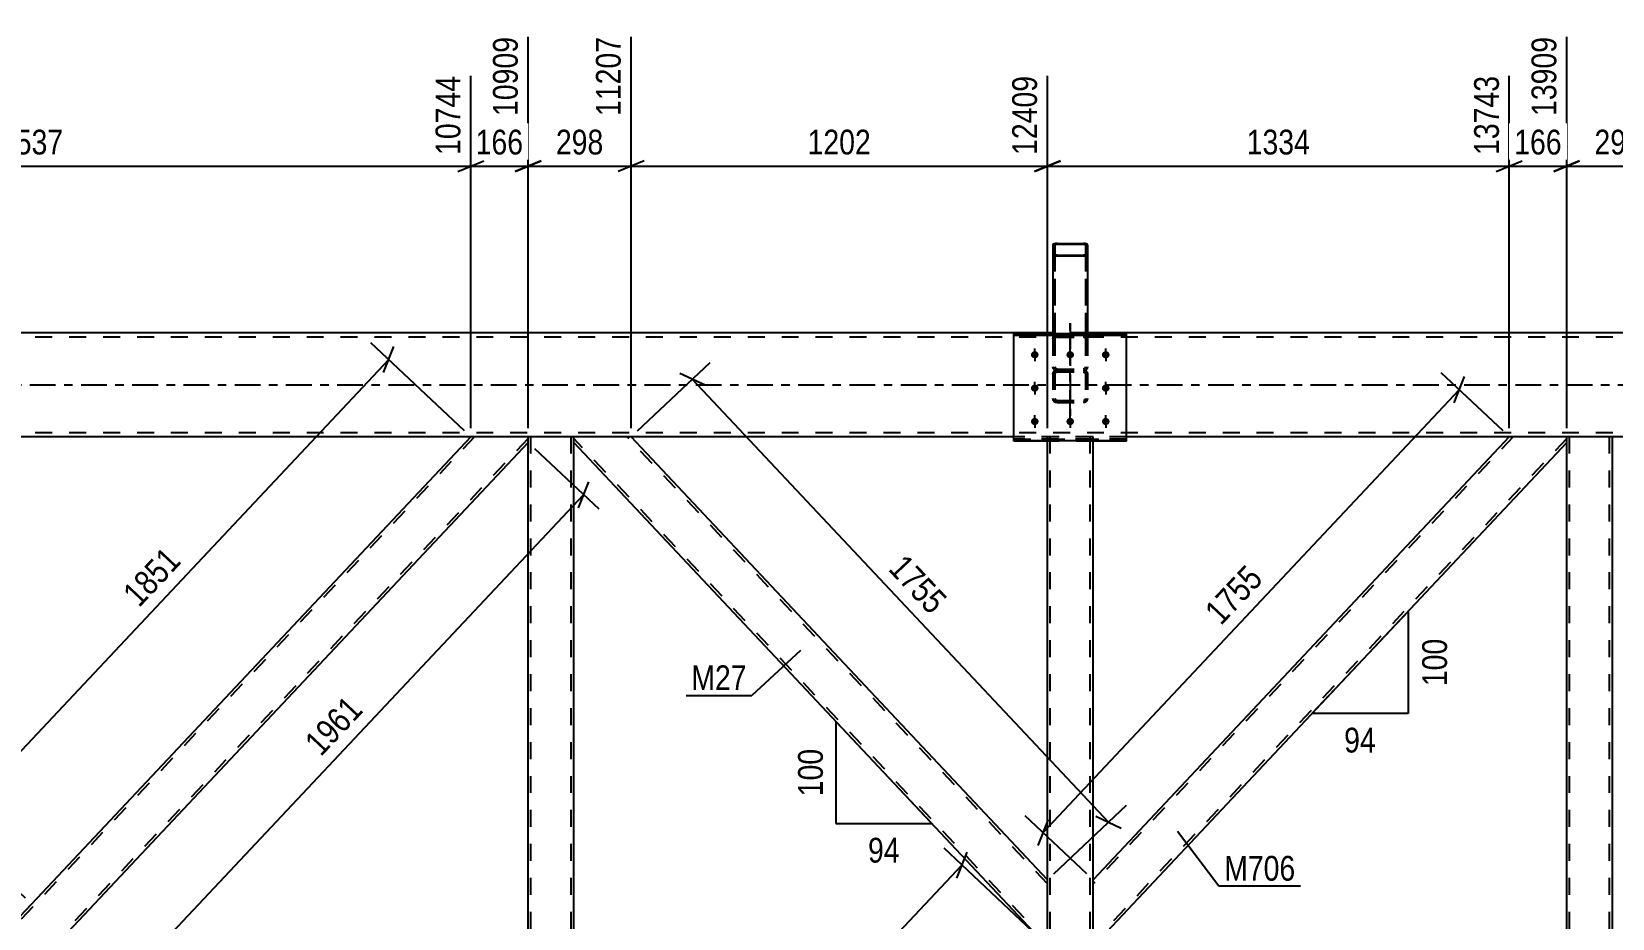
# Model space of a CAD drawing. Header units: millimetres. Extents: x -156 to 1033, y -616 to 225.
# Drawn here: x 360.9 to 543.5, y -61.6 to 40.8 of the extents above; entities that cross this region are included whole.
import ezdxf

# ---------------------------------------------------------------- set-up
doc = ezdxf.new("R2010")
doc.units = ezdxf.units.MM
doc.linetypes.add('DXK_LINE_DOT2', pattern=[3.9198, 1.9599, -1.9599])
doc.linetypes.add('DXK_LINE_DOT3', pattern=[5.9187, 2.979, -0.9799, 0.9799, -0.9799])
doc.styles.add('Arial Narrow', font='ARIALN.TTF', dxfattribs={"height": 0.2})

# ---------------------------------------------------------------- blocks, each defined once
blk = doc.blocks.new('Part-404205526-1502 - 1399')
at = {"color": 7, "linetype": 'DXK_LINE_DOT2'}
for p, q in [((919.9, 5.52), (-18.1, 5.52)), ((482.9, 6), (478.9, 6)), ((919.9, -5.52), (-18.1, -5.52)), ((487.4, -6), (474.4, -6))]:
    blk.add_line(p, q, dxfattribs=at)
at = {"color": 2, "linetype": 'Continuous'}
for p, q in [((478.9, 6), (302.9, 6)), ((658.9, 6), (482.9, 6)), ((474.4, -6), (307.4, -6)), ((654.4, -6), (487.4, -6))]:
    blk.add_line(p, q, dxfattribs=at)
at = {"color": 7, "linetype": 'DXK_LINE_DOT3'}
blk.add_line((-18.1, 0), (919.9, 0), dxfattribs=at)
blk = doc.blocks.new('Part-404205526-1605 - 1399')
at = {"color": 7, "linetype": 'DXK_LINE_DOT2'}
for p, q in [((483.54, -6), (478.26, -6)), ((478.26, -6.48), (478.26, -6)), ((478.58, -121.6), (478.58, -6)), ((483.22, -121.6), (483.22, -6)), ((483.54, -6.48), (483.54, -6)), ((478.26, -70.46), (478.26, -57.14)), ((483.54, -70.46), (483.54, -57.14)), ((478.26, -121.6), (483.54, -121.6))]:
    blk.add_line(p, q, dxfattribs=at)
at = {"color": 2, "linetype": 'Continuous'}
for p, q in [((478.26, -57.14), (478.26, -6.48)), ((483.54, -57.14), (483.54, -6.48)), ((478.26, -121.6), (478.26, -70.46)), ((483.54, -121.6), (483.54, -70.46))]:
    blk.add_line(p, q, dxfattribs=at)
blk = doc.blocks.new('Part-404205526-1650 - 1399')
at = {"color": 2, "linetype": 'Continuous'}
for p, q in [((423.55, -6.66), (423.55, -6)), ((477.28, -63.8), (423.55, -6.66)), ((478.26, -57.14), (430.17, -6)), ((478.26, -64.85), (478.26, -57.14))]:
    blk.add_line(p, q, dxfattribs=at)
at = {"color": 7, "linetype": 'DXK_LINE_DOT2'}
for p, q in [((430.17, -6), (423.55, -6)), ((478.26, -64.38), (423.55, -6.19)), ((478.26, -57.61), (429.73, -6)), ((478.26, -64.85), (477.28, -63.8)), ((478.26, -64.38), (478.26, -64.34))]:
    blk.add_line(p, q, dxfattribs=at)
blk = doc.blocks.new('Part-404205526-1665 - 1399')
at = {"color": 7, "linetype": 'DXK_LINE_DOT2'}
for p, q in [((412.08, -6), (303.54, -121.41)), ((418.27, -6.19), (309.73, -121.6)), ((418.27, -6), (411.64, -6)), ((360.9, -59.95), (357.28, -63.8)), ((364.53, -63.8), (360.9, -67.65)), ((310.17, -121.6), (303.54, -121.6))]:
    blk.add_line(p, q, dxfattribs=at)
at = {"color": 2, "linetype": 'Continuous'}
for p, q in [((411.64, -6), (360.9, -59.95)), ((418.27, -6.66), (364.53, -63.8)), ((418.27, -6.66), (418.27, -6)), ((357.28, -63.8), (303.54, -120.94)), ((360.9, -67.65), (310.17, -121.6)), ((303.54, -121.6), (303.54, -120.94))]:
    blk.add_line(p, q, dxfattribs=at)
blk = doc.blocks.new('Part-404205526-1902 - 1399')
at = {"color": 7, "linetype": 'DXK_LINE_DOT2'}
for p, q in [((478.9, 5.32), (478.94, 5.51)), ((479.21, 5.5), (479.16, 5.41)), ((479.2, 5.79), (479.38, 5.83)), ((479.29, 5.55), (479.21, 5.5)), ((479.38, 5.57), (479.29, 5.55)), ((479.38, 5.83), (482.42, 5.83)), ((479.38, 5.57), (482.42, 5.57)), ((482.42, 5.83), (482.61, 5.79)), ((482.52, 5.55), (482.42, 5.57)), ((482.59, 5.5), (482.52, 5.55)), ((482.65, 5.41), (482.59, 5.5)), ((482.87, 5.51), (482.9, 5.32)), ((478.9, 5.32), (478.9, -1.59)), ((479.16, 5.41), (479.14, 5.32)), ((479.14, 5.32), (479.14, -1.59)), ((482.66, 5.32), (482.65, 5.41)), ((482.66, 5.32), (482.66, -1.59)), ((482.9, 5.32), (482.9, -1.59)), ((478.94, 1.88), (478.9, 2.08)), ((479.14, 2.08), (479.16, 1.98)), ((479.16, 1.98), (479.21, 1.9)), ((479.21, 1.9), (479.29, 1.84)), ((479.29, 1.84), (479.38, 1.82)), ((482.42, 1.82), (482.52, 1.84)), ((482.52, 1.84), (482.59, 1.9)), ((482.59, 1.9), (482.65, 1.98)), ((482.65, 1.98), (482.66, 2.08)), ((482.9, 2.08), (482.87, 1.88)), ((478.94, 1.44), (478.9, 1.27)), ((479.04, 1.59), (478.94, 1.44)), ((479.2, 1.69), (479.04, 1.59)), ((479.14, 1.27), (479.16, 1.36)), ((479.16, 1.36), (479.21, 1.43)), ((479.38, 1.72), (479.2, 1.69)), ((479.38, 1.57), (479.2, 1.61)), ((479.21, 1.43), (479.29, 1.48)), ((479.29, 1.48), (479.38, 1.5)), ((479.38, 1.82), (482.42, 1.82)), ((479.38, 1.72), (482.42, 1.72)), ((479.38, 1.57), (482.42, 1.57)), ((479.38, 1.5), (482.42, 1.5)), ((482.61, 1.69), (482.42, 1.72)), ((482.61, 1.61), (482.42, 1.57)), ((482.42, 1.5), (482.52, 1.48)), ((482.52, 1.48), (482.59, 1.43)), ((482.59, 1.43), (482.65, 1.36)), ((482.76, 1.59), (482.61, 1.69)), ((482.65, 1.36), (482.66, 1.27)), ((482.87, 1.44), (482.76, 1.59)), ((482.9, 1.27), (482.87, 1.44)), ((478.9, -1.59), (478.94, -1.76)), ((478.94, -1.76), (479.04, -1.91)), ((479.16, -1.67), (479.14, -1.59)), ((479.21, -1.75), (479.16, -1.67)), ((479.29, -1.79), (479.21, -1.75)), ((479.38, -1.81), (479.29, -1.79)), ((479.38, -1.81), (482.42, -1.81)), ((482.52, -1.79), (482.42, -1.81)), ((482.59, -1.75), (482.52, -1.79)), ((482.65, -1.67), (482.59, -1.75)), ((482.66, -1.59), (482.65, -1.67)), ((482.76, -1.91), (482.87, -1.76)), ((482.87, -1.76), (482.9, -1.59)), ((479.04, -1.91), (479.2, -2)), ((479.2, -2), (479.38, -2.04)), ((479.38, -2.04), (482.42, -2.04)), ((482.42, -2.04), (482.61, -2)), ((482.61, -2), (482.76, -1.91))]:
    blk.add_line(p, q, dxfattribs=at)
at = {"color": 7, "linetype": 'DXK_LINE_DOT3'}
blk.add_line((480.9, 7.12), (480.9, -3.58), dxfattribs=at)
at = {"color": 7, "linetype": 'DXK_LINE_DOT2'}
for centre, start, end in [((479.4, 5.33), 114.32, 159.2417), ((482.4, 5.33), 20.7583, 65.68), ((479.4, 2.06), 200.7583, 245.68), ((482.4, 2.06), 294.32, 339.2417)]:
    blk.add_arc(centre, 0.496, start, end, dxfattribs=at)
blk = doc.blocks.new('Part-404205526-1896 - 1399')
at = {"color": 7, "linetype": 'DXK_LINE_DOT2'}
for p, q in [((423.55, -6), (418.27, -6)), ((418.27, -6.66), (418.27, -6)), ((418.59, -121.6), (418.59, -6)), ((423.23, -121.6), (423.23, -6)), ((423.55, -6.66), (423.55, -6)), ((418.27, -121.6), (418.27, -120.94)), ((418.27, -121.6), (423.55, -121.6)), ((423.55, -121.6), (423.55, -120.94))]:
    blk.add_line(p, q, dxfattribs=at)
at = {"color": 2, "linetype": 'Continuous'}
for p, q in [((418.27, -120.94), (418.27, -6.66)), ((423.55, -120.94), (423.55, -6.66))]:
    blk.add_line(p, q, dxfattribs=at)
blk = doc.blocks.new('Part-404205526-1901 - 1399')
at = {"color": 7, "linetype": 'DXK_LINE_DOT2'}
for p, q in [((543.54, -6), (538.26, -6)), ((538.26, -6.66), (538.26, -6)), ((538.58, -121.6), (538.58, -6)), ((543.22, -121.6), (543.22, -6)), ((543.54, -6.66), (543.54, -6)), ((538.26, -121.6), (538.26, -120.94)), ((538.26, -121.6), (543.54, -121.6)), ((543.54, -121.6), (543.54, -120.94))]:
    blk.add_line(p, q, dxfattribs=at)
at = {"color": 2, "linetype": 'Continuous'}
for p, q in [((538.26, -120.94), (538.26, -6.66)), ((543.54, -120.94), (543.54, -6.66))]:
    blk.add_line(p, q, dxfattribs=at)
blk = doc.blocks.new('Part-404205526-1914 - 1399')
at = {"color": 7, "linetype": 'DXK_LINE_DOT2'}
for p, q in [((478.93, 5.48), (478.9, 5.31)), ((478.94, 5.51), (478.93, 5.48)), ((479.16, 5.41), (479.21, 5.5)), ((479.38, 5.83), (479.2, 5.79)), ((479.21, 5.5), (479.29, 5.55)), ((479.29, 5.55), (479.38, 5.57)), ((479.38, 5.83), (482.42, 5.83)), ((479.38, 5.57), (482.42, 5.57)), ((482.61, 5.79), (482.42, 5.83)), ((482.42, 5.57), (482.52, 5.55)), ((482.52, 5.55), (482.59, 5.5)), ((482.59, 5.5), (482.65, 5.41)), ((482.87, 5.48), (482.87, 5.51)), ((482.9, 5.31), (482.87, 5.48)), ((478.9, 5.31), (478.9, -1.59)), ((479.14, 5.31), (479.16, 5.41)), ((479.14, 5.31), (479.14, -1.59)), ((482.65, 5.41), (482.66, 5.31)), ((482.66, 5.31), (482.66, -1.59)), ((482.9, 5.31), (482.9, -1.59)), ((478.9, 2.08), (478.94, 1.88)), ((479.16, 1.98), (479.14, 2.08)), ((479.21, 1.9), (479.16, 1.98)), ((479.29, 1.84), (479.21, 1.9)), ((479.38, 1.82), (479.29, 1.84)), ((482.52, 1.84), (482.42, 1.82)), ((482.59, 1.9), (482.52, 1.84)), ((482.65, 1.98), (482.59, 1.9)), ((482.66, 2.08), (482.65, 1.98)), ((482.87, 1.88), (482.9, 2.08)), ((478.9, 1.27), (478.94, 1.44)), ((478.94, 1.44), (479.04, 1.59)), ((479.04, 1.59), (479.2, 1.69)), ((479.16, 1.36), (479.14, 1.27)), ((479.21, 1.43), (479.16, 1.36)), ((479.2, 1.69), (479.38, 1.72)), ((479.2, 1.61), (479.38, 1.57)), ((479.29, 1.48), (479.21, 1.43)), ((479.38, 1.5), (479.29, 1.48)), ((479.38, 1.82), (482.42, 1.82)), ((479.38, 1.72), (482.42, 1.72)), ((479.38, 1.57), (482.42, 1.57)), ((479.38, 1.5), (482.42, 1.5)), ((482.42, 1.72), (482.61, 1.69)), ((482.42, 1.57), (482.61, 1.61)), ((482.52, 1.48), (482.42, 1.5)), ((482.59, 1.43), (482.52, 1.48)), ((482.65, 1.36), (482.59, 1.43)), ((482.61, 1.69), (482.76, 1.59)), ((482.66, 1.27), (482.65, 1.36)), ((482.76, 1.59), (482.87, 1.44)), ((482.87, 1.44), (482.9, 1.27)), ((478.94, -1.76), (478.9, -1.59)), ((479.04, -1.91), (478.94, -1.76)), ((479.14, -1.59), (479.16, -1.67)), ((479.16, -1.67), (479.21, -1.75)), ((479.21, -1.75), (479.29, -1.79)), ((479.29, -1.79), (479.38, -1.81)), ((479.38, -1.81), (482.42, -1.81)), ((482.42, -1.81), (482.52, -1.79)), ((482.52, -1.79), (482.59, -1.75)), ((482.59, -1.75), (482.65, -1.67)), ((482.65, -1.67), (482.66, -1.59)), ((482.87, -1.76), (482.76, -1.91)), ((482.9, -1.59), (482.87, -1.76)), ((479.2, -2), (479.04, -1.91)), ((479.38, -2.04), (479.2, -2)), ((479.38, -2.04), (482.42, -2.04)), ((482.61, -2), (482.42, -2.04)), ((482.76, -1.91), (482.61, -2))]:
    blk.add_line(p, q, dxfattribs=at)
at = {"color": 7, "linetype": 'DXK_LINE_DOT3'}
blk.add_line((480.9, -3.58), (480.9, 7.12), dxfattribs=at)
at = {"color": 7, "linetype": 'DXK_LINE_DOT2'}
for centre, start, end in [((479.4, 5.33), 114.32, 159.2417), ((482.4, 5.33), 20.7583, 65.68), ((479.4, 2.06), 200.7583, 245.68), ((482.4, 2.06), 294.32, 339.2417)]:
    blk.add_arc(centre, 0.496, start, end, dxfattribs=at)
blk = doc.blocks.new('Part-404205526-1919 - 1399')
at = {"color": 2, "linetype": 'Continuous'}
for p, q in [((474.4, 5.95), (487.4, 5.95)), ((474.4, -6.48), (474.4, 5.95)), ((474.4, 5.73), (487.4, 5.73)), ((487.4, -6.48), (487.4, 5.95)), ((487.4, -6.48), (474.4, -6.48))]:
    blk.add_line(p, q, dxfattribs=at)
at = {"color": 7, "linetype": 'DXK_LINE_DOT2'}
blk.add_line((474.4, -6.27), (487.4, -6.27), dxfattribs=at)
blk = doc.blocks.new('Bolt-404205526-1920 - 1399')
at = {"linetype": 'Continuous'}
for points in [[(476.8, 3.89), (476.89, 3.88), (476.98, 3.85), (477.06, 3.81), (477.13, 3.75), (477.18, 3.68), (477.22, 3.6), (477.24, 3.52), (477.24, 3.43), (477.22, 3.35), (477.18, 3.27), (477.13, 3.2), (477.06, 3.14), (476.98, 3.1), (476.89, 3.07), (476.8, 3.06), (476.71, 3.07), (476.62, 3.1), (476.54, 3.14), (476.48, 3.2), (476.42, 3.27), (476.38, 3.35), (476.37, 3.43), (476.37, 3.52), (476.38, 3.6), (476.42, 3.68), (476.48, 3.75), (476.54, 3.81), (476.62, 3.85), (476.71, 3.88)], [(480.9, 3.89), (480.99, 3.88), (481.08, 3.85), (481.16, 3.81), (481.23, 3.75), (481.28, 3.68), (481.32, 3.6), (481.34, 3.52), (481.34, 3.43), (481.32, 3.35), (481.28, 3.27), (481.23, 3.2), (481.16, 3.14), (481.08, 3.1), (480.99, 3.07), (480.9, 3.06), (480.81, 3.07), (480.72, 3.1), (480.64, 3.14), (480.58, 3.2), (480.52, 3.27), (480.48, 3.35), (480.47, 3.43), (480.47, 3.52), (480.48, 3.6), (480.52, 3.68), (480.58, 3.75), (480.64, 3.81), (480.72, 3.85), (480.81, 3.88)], [(485, 3.89), (485.09, 3.88), (485.18, 3.85), (485.26, 3.81), (485.33, 3.75), (485.38, 3.68), (485.42, 3.6), (485.44, 3.52), (485.44, 3.43), (485.42, 3.35), (485.38, 3.27), (485.33, 3.2), (485.26, 3.14), (485.18, 3.1), (485.09, 3.07), (485, 3.06), (484.91, 3.07), (484.82, 3.1), (484.74, 3.14), (484.68, 3.2), (484.62, 3.27), (484.58, 3.35), (484.57, 3.43), (484.57, 3.52), (484.58, 3.6), (484.62, 3.68), (484.68, 3.75), (484.74, 3.81), (484.82, 3.85), (484.91, 3.88)], [(476.8, 0.04), (476.89, 0.03), (476.98, 0), (477.06, -0.04), (477.13, -0.1), (477.18, -0.17), (477.22, -0.25), (477.24, -0.33), (477.24, -0.42), (477.22, -0.5), (477.18, -0.58), (477.13, -0.65), (477.06, -0.71), (476.98, -0.75), (476.89, -0.78), (476.8, -0.79), (476.71, -0.78), (476.62, -0.75), (476.54, -0.71), (476.48, -0.65), (476.42, -0.58), (476.38, -0.5), (476.37, -0.42), (476.37, -0.33), (476.38, -0.25), (476.42, -0.17), (476.48, -0.1), (476.54, -0.04), (476.62, 0), (476.71, 0.03)], [(485, 0.04), (485.09, 0.03), (485.18, 0), (485.26, -0.04), (485.33, -0.1), (485.38, -0.17), (485.42, -0.25), (485.44, -0.33), (485.44, -0.42), (485.42, -0.5), (485.38, -0.58), (485.33, -0.65), (485.26, -0.71), (485.18, -0.75), (485.09, -0.78), (485, -0.79), (484.91, -0.78), (484.82, -0.75), (484.74, -0.71), (484.68, -0.65), (484.62, -0.58), (484.58, -0.5), (484.57, -0.42), (484.57, -0.33), (484.58, -0.25), (484.62, -0.17), (484.68, -0.1), (484.74, -0.04), (484.82, 0), (484.91, 0.03)], [(476.8, -3.82), (476.89, -3.82), (476.98, -3.85), (477.06, -3.89), (477.13, -3.95), (477.18, -4.02), (477.22, -4.1), (477.24, -4.19), (477.24, -4.27), (477.22, -4.36), (477.18, -4.44), (477.13, -4.51), (477.06, -4.56), (476.98, -4.61), (476.89, -4.63), (476.8, -4.64), (476.71, -4.63), (476.62, -4.61), (476.54, -4.56), (476.48, -4.51), (476.42, -4.44), (476.38, -4.36), (476.37, -4.27), (476.37, -4.19), (476.38, -4.1), (476.42, -4.02), (476.48, -3.95), (476.54, -3.89), (476.62, -3.85), (476.71, -3.82)], [(480.9, -3.82), (480.99, -3.82), (481.08, -3.85), (481.16, -3.89), (481.23, -3.95), (481.28, -4.02), (481.32, -4.1), (481.34, -4.19), (481.34, -4.27), (481.32, -4.36), (481.28, -4.44), (481.23, -4.51), (481.16, -4.56), (481.08, -4.61), (480.99, -4.63), (480.9, -4.64), (480.81, -4.63), (480.72, -4.61), (480.64, -4.56), (480.58, -4.51), (480.52, -4.44), (480.48, -4.36), (480.47, -4.27), (480.47, -4.19), (480.48, -4.1), (480.52, -4.02), (480.58, -3.95), (480.64, -3.89), (480.72, -3.85), (480.81, -3.82)], [(485, -3.82), (485.09, -3.82), (485.18, -3.85), (485.26, -3.89), (485.33, -3.95), (485.38, -4.02), (485.42, -4.1), (485.44, -4.19), (485.44, -4.27), (485.42, -4.36), (485.38, -4.44), (485.33, -4.51), (485.26, -4.56), (485.18, -4.61), (485.09, -4.63), (485, -4.64), (484.91, -4.63), (484.82, -4.61), (484.74, -4.56), (484.68, -4.51), (484.62, -4.44), (484.58, -4.36), (484.57, -4.27), (484.57, -4.19), (484.58, -4.1), (484.62, -4.02), (484.68, -3.95), (484.74, -3.89), (484.82, -3.85), (484.91, -3.82)]]:
    blk.add_hatch(color=1, dxfattribs=at).paths.add_polyline_path(points)
at = {"color": 1, "linetype": 'Continuous'}
for p, q in [((476.8, 3.08), (476.8, 4.21)), ((480.9, 3.08), (480.9, 4.21)), ((485, 3.08), (485, 4.21)), ((476.8, -0.77), (476.8, 0.36)), ((485, -0.77), (485, 0.36)), ((476.8, -4.63), (476.8, -3.49)), ((480.9, -4.63), (480.9, -3.49)), ((485, -4.63), (485, -3.49))]:
    blk.add_line(p, q, dxfattribs=at)
blk = doc.blocks.new('Part-404205526-1923 - 1399')
at = {"color": 7, "linetype": 'DXK_LINE_DOT2'}
for p, q in [((474.4, -6.49), (474.4, 5.95)), ((474.4, 5.95), (487.4, 5.95)), ((474.4, 5.73), (487.4, 5.73)), ((487.4, -6.49), (487.4, 5.95)), ((487.4, -6.27), (474.4, -6.27)), ((483.54, -6.49), (478.26, -6.49))]:
    blk.add_line(p, q, dxfattribs=at)
at = {"color": 2, "linetype": 'Continuous'}
for p, q in [((478.26, -6.49), (474.4, -6.49)), ((487.4, -6.49), (483.54, -6.49))]:
    blk.add_line(p, q, dxfattribs=at)
blk = doc.blocks.new('Bolt-404205526-1924 - 1399')
at = {"color": 1, "linetype": 'DXK_LINE_DOT2'}
for p, q in [((476.8, 3.87), (476.8, 2.74)), ((480.9, 3.87), (480.9, 2.74)), ((485, 3.87), (485, 2.74)), ((476.8, 0.02), (476.8, -1.12)), ((485, 0.02), (485, -1.12)), ((476.8, -3.83), (476.8, -4.97)), ((480.9, -3.83), (480.9, -4.97)), ((485, -3.83), (485, -4.97))]:
    blk.add_line(p, q, dxfattribs=at)
blk = doc.blocks.new('Part-404205526-1955 - 1399')
at = {"color": 2, "linetype": 'Continuous'}
for p, q in [((531.63, -6), (483.54, -57.14)), ((538.26, -6.66), (484.53, -63.8)), ((538.26, -6.66), (538.26, -6)), ((483.54, -63.91), (483.54, -57.14)), ((483.54, -64.85), (483.54, -63.91))]:
    blk.add_line(p, q, dxfattribs=at)
at = {"color": 7, "linetype": 'DXK_LINE_DOT2'}
for p, q in [((532.07, -6), (483.54, -57.61)), ((538.26, -6.19), (483.54, -64.38)), ((538.26, -6), (531.63, -6)), ((484.53, -63.8), (483.54, -64.85)), ((483.54, -64.78), (483.54, -63.91)), ((483.54, -64.38), (483.54, -64.34))]:
    blk.add_line(p, q, dxfattribs=at)
blk = doc.blocks.new('Part-404205526-25838 - 1399')
at = {"color": 7, "linetype": 'DXK_LINE_DOT2'}
for p, q in [((478.9, 16.16), (478.94, 16.22)), ((478.9, 16.16), (478.9, 5.69)), ((478.94, 14.98), (478.9, 15.05)), ((478.94, 16.22), (479.04, 16.28)), ((479.04, 14.93), (478.94, 14.98)), ((479.04, 16.28), (479.2, 16.32)), ((479.2, 14.89), (479.04, 14.93)), ((479.16, 16.19), (479.14, 16.16)), ((479.14, 16.16), (479.14, 5.69)), ((479.14, 15.05), (479.16, 15.02)), ((479.21, 16.22), (479.16, 16.19)), ((479.16, 15.02), (479.21, 14.99)), ((479.2, 16.32), (479.38, 16.33)), ((479.38, 14.88), (479.2, 14.89)), ((479.29, 16.24), (479.21, 16.22)), ((479.21, 14.99), (479.29, 14.97)), ((479.38, 16.24), (479.29, 16.24)), ((479.29, 14.97), (479.38, 14.96)), ((479.38, 16.33), (482.42, 16.33)), ((479.38, 16.24), (482.42, 16.24)), ((479.38, 14.96), (482.42, 14.96)), ((479.38, 14.88), (482.42, 14.88)), ((482.42, 16.33), (482.61, 16.32)), ((482.52, 16.24), (482.42, 16.24)), ((482.42, 14.96), (482.52, 14.97)), ((482.61, 14.89), (482.42, 14.88)), ((482.59, 16.22), (482.52, 16.24)), ((482.52, 14.97), (482.59, 14.99)), ((482.65, 16.19), (482.59, 16.22)), ((482.59, 14.99), (482.65, 15.02)), ((482.61, 16.32), (482.76, 16.28)), ((482.76, 14.93), (482.61, 14.89)), ((482.66, 16.16), (482.65, 16.19)), ((482.65, 15.02), (482.66, 15.05)), ((482.66, 16.16), (482.66, 5.69)), ((482.76, 16.28), (482.87, 16.22)), ((482.87, 14.98), (482.76, 14.93)), ((482.87, 16.22), (482.9, 16.16)), ((482.9, 15.05), (482.87, 14.98)), ((482.9, 16.16), (482.9, 5.69)), ((482.9, 6), (478.9, 6)), ((478.9, 5.83), (479.14, 5.83)), ((478.9, 5.69), (478.94, 5.62)), ((478.94, 5.62), (479.04, 5.57)), ((479.04, 5.57), (479.2, 5.53)), ((479.16, 5.66), (479.14, 5.69)), ((479.21, 5.63), (479.16, 5.66)), ((479.2, 5.53), (479.38, 5.51)), ((479.29, 5.61), (479.21, 5.63)), ((479.38, 5.6), (479.29, 5.61)), ((479.38, 5.6), (482.42, 5.6)), ((479.38, 5.51), (482.42, 5.51)), ((482.52, 5.61), (482.42, 5.6)), ((482.42, 5.51), (482.61, 5.53)), ((482.59, 5.63), (482.52, 5.61)), ((482.65, 5.66), (482.59, 5.63)), ((482.61, 5.53), (482.76, 5.57)), ((482.66, 5.69), (482.65, 5.66)), ((482.66, 5.83), (482.9, 5.83)), ((482.76, 5.57), (482.87, 5.62)), ((482.87, 5.62), (482.9, 5.69))]:
    blk.add_line(p, q, dxfattribs=at)
blk = doc.blocks.new('Part-404205526-25839 - 1399')
at = {"color": 2, "linetype": 'Continuous'}
for p, q in [((478.94, 16.23), (478.9, 16.16)), ((478.9, 16.16), (478.9, 5.95)), ((478.9, 15.05), (478.94, 14.99)), ((479.04, 16.28), (478.94, 16.23)), ((478.94, 14.99), (479.04, 14.93)), ((479.2, 16.32), (479.04, 16.28)), ((479.04, 14.93), (479.2, 14.89)), ((479.14, 16.16), (479.16, 16.19)), ((479.14, 16.16), (479.14, 15.05)), ((479.16, 15.02), (479.14, 15.05)), ((479.16, 16.19), (479.21, 16.22)), ((479.21, 14.99), (479.16, 15.02)), ((479.38, 16.33), (479.2, 16.32)), ((479.2, 14.89), (479.38, 14.88)), ((479.21, 16.22), (479.29, 16.24)), ((479.29, 14.97), (479.21, 14.99)), ((479.29, 16.24), (479.38, 16.25)), ((479.38, 14.97), (479.29, 14.97)), ((479.38, 16.33), (482.42, 16.33)), ((479.38, 16.25), (482.42, 16.25)), ((479.38, 14.97), (482.42, 14.97)), ((479.38, 14.88), (482.42, 14.88)), ((482.61, 16.32), (482.42, 16.33)), ((482.42, 16.25), (482.52, 16.24)), ((482.52, 14.97), (482.42, 14.97)), ((482.42, 14.88), (482.61, 14.89)), ((482.52, 16.24), (482.59, 16.22)), ((482.59, 14.99), (482.52, 14.97)), ((482.59, 16.22), (482.65, 16.19)), ((482.65, 15.02), (482.59, 14.99)), ((482.76, 16.28), (482.61, 16.32)), ((482.61, 14.89), (482.76, 14.93)), ((482.65, 16.19), (482.66, 16.16)), ((482.66, 15.05), (482.65, 15.02)), ((482.66, 16.16), (482.66, 15.05)), ((482.87, 16.23), (482.76, 16.28)), ((482.76, 14.93), (482.87, 14.99)), ((482.9, 16.16), (482.87, 16.23)), ((482.87, 14.99), (482.9, 15.05)), ((482.9, 16.16), (482.9, 5.95))]:
    blk.add_line(p, q, dxfattribs=at)
at = {"color": 7, "linetype": 'DXK_LINE_DOT2'}
for p, q in [((479.14, 15.05), (479.14, 5.69)), ((482.66, 15.05), (482.66, 5.69)), ((482.9, 6), (478.9, 6)), ((478.9, 5.95), (478.9, 5.69)), ((478.9, 5.83), (479.14, 5.83)), ((478.94, 5.62), (478.9, 5.69)), ((479.04, 5.56), (478.94, 5.62)), ((479.2, 5.53), (479.04, 5.56)), ((479.14, 5.69), (479.16, 5.65)), ((479.16, 5.65), (479.21, 5.63)), ((479.38, 5.51), (479.2, 5.53)), ((479.21, 5.63), (479.29, 5.61)), ((479.29, 5.61), (479.38, 5.6)), ((479.38, 5.6), (482.42, 5.6)), ((479.38, 5.51), (482.42, 5.51)), ((482.42, 5.6), (482.52, 5.61)), ((482.61, 5.53), (482.42, 5.51)), ((482.52, 5.61), (482.59, 5.63)), ((482.59, 5.63), (482.65, 5.65)), ((482.76, 5.56), (482.61, 5.53)), ((482.65, 5.65), (482.66, 5.69)), ((482.66, 5.83), (482.9, 5.83)), ((482.87, 5.62), (482.76, 5.56)), ((482.9, 5.69), (482.87, 5.62)), ((482.9, 5.95), (482.9, 5.69))]:
    blk.add_line(p, q, dxfattribs=at)
blk = doc.blocks.new('StraightDimension-404205526-20501 - 1399')
at = {"color": 7, "linetype": 'Continuous'}
for p, q in [((476.55, -63.12), (466.32, -53.49)), ((467.8, -56.95), (468.98, -53.94)), ((414.66, -112.58), (468.39, -55.44)), ((422.82, -120.25), (412.58, -110.63)), ((415.25, -111.08), (414.07, -114.09))]:
    blk.add_line(p, q, dxfattribs=at)
at = {"color": 0}
blk.add_wipeout([(443.9, -80.4), (440.84, -77.52), (435.01, -83.72), (438.07, -86.6)], dxfattribs=at)
at = {"color": 3, "style": 'Arial Narrow'}
blk.add_text('1961', height=2.863, rotation=46.7591, dxfattribs=at).set_placement((438.04, -85.75))
blk = doc.blocks.new('AngleDimension-404205526-20774 - 1399')
at = {"color": 7, "linetype": 'Continuous'}
for p, q in [((453.82, -38.86), (464.92, -50.66)), ((453.82, -38.86), (453.82, -50.66)), ((462.97, -48.59), (464.92, -50.66)), ((453.82, -50.66), (464.92, -50.66))]:
    blk.add_line(p, q, dxfattribs=at)
at = {"color": 0}
for points in [[(452.92, -41.42), (448.72, -41.42), (448.72, -48.1), (452.92, -48.1)], [(461.8, -55.76), (461.8, -51.56), (456.94, -51.56), (456.94, -55.76)]]:
    blk.add_wipeout(points, dxfattribs=at)
at = {"color": 3, "style": 'Arial Narrow'}
blk.add_text('100', height=2.863, rotation=90.0002, dxfattribs=at).set_placement((452.32, -47.5))
blk.add_text('94', height=2.863, dxfattribs=at).set_placement((457.54, -55.16))
blk = doc.blocks.new('StraightDimension-404205526-16389 - 1399')
at = {"color": 7, "linetype": 'Continuous'}
for p, q in [((430.17, -5), (430.17, 40.19)), ((478.26, -5), (478.26, 35.69)), ((431.67, 25.85), (428.67, 24.65)), ((476.76, 24.65), (479.76, 25.85)), ((430.17, 25.25), (478.26, 25.25))]:
    blk.add_line(p, q, dxfattribs=at)
at = {"color": 0, "linetype": 'Continuous'}
blk.add_wipeout([(477.66, 36.29), (473.46, 36.29), (473.46, 25.95), (477.66, 25.95)], dxfattribs=at)
at = {"color": 0}
blk.add_wipeout([(458.47, 26), (458.47, 30.2), (449.96, 30.2), (449.96, 26)], dxfattribs=at)
at = {"color": 3, "linetype": 'Continuous', "style": 'Arial Narrow'}
blk.add_text('12409', height=2.863, rotation=90.0002, dxfattribs=at).set_placement((477.06, 26.55))
at = {"color": 3, "style": 'Arial Narrow'}
blk.add_text('1202', height=2.863, dxfattribs=at).set_placement((450.56, 26.6))
blk = doc.blocks.new('StraightDimension-404205526-16386 - 1399')
at = {"color": 7, "linetype": 'Continuous'}
for p, q in [((538.26, -5), (538.26, 40.19)), ((550.17, -5), (550.17, 40.19)), ((536.76, 24.65), (539.76, 25.85)), ((551.67, 25.85), (548.67, 24.65)), ((538.26, 25.25), (550.17, 25.25))]:
    blk.add_line(p, q, dxfattribs=at)
at = {"color": 0}
blk.add_wipeout([(547.56, 26), (547.56, 30.2), (540.87, 30.2), (540.87, 26)], dxfattribs=at)
at = {"color": 3, "style": 'Arial Narrow'}
blk.add_text('298', height=2.863, dxfattribs=at).set_placement((541.47, 26.6))
at = {"color": 0, "linetype": 'Continuous'}
blk.add_wipeout([(549.57, 40.79), (545.37, 40.79), (545.37, 30.45), (549.57, 30.45)], dxfattribs=at)
at = {"color": 3, "linetype": 'Continuous', "style": 'Arial Narrow'}
blk.add_text('14207', height=2.863, rotation=90.0002, dxfattribs=at).set_placement((548.97, 31.05))
blk = doc.blocks.new('AngleDimension-404205526-20889 - 1399')
at = {"color": 7, "linetype": 'Continuous'}
for p, q in [((519.93, -26.15), (508.83, -37.95)), ((519.93, -26.15), (519.93, -37.95)), ((509.07, -37.71), (508.83, -37.95)), ((519.93, -37.95), (508.83, -37.95))]:
    blk.add_line(p, q, dxfattribs=at)
at = {"color": 0}
for points in [[(525.03, -28.71), (520.83, -28.71), (520.83, -35.39), (525.03, -35.39)], [(516.81, -43.05), (516.81, -38.85), (511.95, -38.85), (511.95, -43.05)]]:
    blk.add_wipeout(points, dxfattribs=at)
at = {"color": 3, "style": 'Arial Narrow'}
blk.add_text('100', height=2.863, rotation=90.0002, dxfattribs=at).set_placement((524.43, -34.79))
blk.add_text('94', height=2.863, dxfattribs=at).set_placement((512.55, -42.45))
blk = doc.blocks.new('StraightDimension-404205526-16388 - 1399')
at = {"color": 7, "linetype": 'Continuous'}
for p, q in [((478.26, -5), (478.26, 35.69)), ((531.63, -5), (531.63, 35.69)), ((479.76, 25.85), (476.76, 24.65)), ((530.13, 24.65), (533.13, 25.85)), ((478.26, 25.25), (531.63, 25.25))]:
    blk.add_line(p, q, dxfattribs=at)
at = {"color": 0, "linetype": 'Continuous'}
blk.add_wipeout([(531.03, 36.29), (526.83, 36.29), (526.83, 25.95), (531.03, 25.95)], dxfattribs=at)
at = {"color": 0}
blk.add_wipeout([(509.21, 26), (509.21, 30.2), (500.69, 30.2), (500.69, 26)], dxfattribs=at)
at = {"color": 3, "linetype": 'Continuous', "style": 'Arial Narrow'}
blk.add_text('13743', height=2.863, rotation=90.0002, dxfattribs=at).set_placement((530.43, 26.55))
at = {"color": 3, "style": 'Arial Narrow'}
blk.add_text('1334', height=2.863, dxfattribs=at).set_placement((501.29, 26.6))
blk = doc.blocks.new('StraightDimension-404205526-3012 - 1399')
at = {"color": 7, "linetype": 'Continuous'}
for p, q in [((410.91, -5.31), (400.09, 4.87)), ((401.57, 1.41), (402.75, 4.42)), ((351.43, -51.03), (402.16, 2.92)), ((360.18, -59.26), (349.35, -49.08)), ((352.02, -49.53), (350.83, -52.54))]:
    blk.add_line(p, q, dxfattribs=at)
at = {"color": 0}
blk.add_wipeout([(379.16, -20.44), (376.1, -17.57), (370.27, -23.77), (373.33, -26.64)], dxfattribs=at)
at = {"color": 3, "style": 'Arial Narrow'}
blk.add_text('1851', height=2.863, rotation=46.7591, dxfattribs=at).set_placement((373.31, -25.8))
blk = doc.blocks.new('StraightDimension-404205526-2961 - 1399')
at = {"color": 7, "linetype": 'Continuous'}
for p, q in [((419, -7.35), (426.42, -14.33)), ((370.94, -69.83), (424.68, -12.69)), ((424.09, -14.19), (425.27, -11.18)), ((365.26, -64.49), (372.68, -71.47)), ((371.53, -68.32), (370.35, -71.33))]:
    blk.add_line(p, q, dxfattribs=at)
at = {"color": 0}
blk.add_wipeout([(400.18, -37.64), (397.12, -34.77), (391.28, -40.97), (394.34, -43.84)], dxfattribs=at)
at = {"color": 3, "style": 'Arial Narrow'}
blk.add_text('1961', height=2.863, rotation=46.7591, dxfattribs=at).set_placement((394.32, -43))
blk = doc.blocks.new('StraightDimension-404205526-16387 - 1399')
at = {"color": 7, "linetype": 'Continuous'}
for p, q in [((538.26, -5), (538.26, 40.19)), ((531.63, -5), (531.63, 35.69)), ((530.13, 24.65), (533.13, 25.85)), ((539.76, 25.85), (536.76, 24.65)), ((531.63, 25.25), (538.26, 25.25))]:
    blk.add_line(p, q, dxfattribs=at)
at = {"color": 0}
blk.add_wipeout([(538.29, 26), (538.29, 30.2), (531.6, 30.2), (531.6, 26)], dxfattribs=at)
at = {"color": 3, "style": 'Arial Narrow'}
blk.add_text('166', height=2.863, dxfattribs=at).set_placement((532.2, 26.6))
at = {"color": 0, "linetype": 'Continuous'}
blk.add_wipeout([(537.66, 40.79), (533.46, 40.79), (533.46, 30.45), (537.66, 30.45)], dxfattribs=at)
at = {"color": 3, "linetype": 'Continuous', "style": 'Arial Narrow'}
blk.add_text('13909', height=2.863, rotation=90.0002, dxfattribs=at).set_placement((537.06, 31.05))
blk = doc.blocks.new('StraightDimension-404205526-16390 - 1399')
at = {"color": 7, "linetype": 'Continuous'}
for p, q in [((418.27, -5), (418.27, 40.19)), ((430.17, -5), (430.17, 40.19)), ((416.77, 24.65), (419.77, 25.85)), ((431.67, 25.85), (428.67, 24.65)), ((418.27, 25.25), (430.17, 25.25))]:
    blk.add_line(p, q, dxfattribs=at)
at = {"color": 0}
blk.add_wipeout([(427.56, 26), (427.56, 30.2), (420.88, 30.2), (420.88, 26)], dxfattribs=at)
at = {"color": 3, "style": 'Arial Narrow'}
blk.add_text('298', height=2.863, dxfattribs=at).set_placement((421.48, 26.6))
at = {"color": 0, "linetype": 'Continuous'}
blk.add_wipeout([(429.57, 40.79), (425.37, 40.79), (425.37, 30.45), (429.57, 30.45)], dxfattribs=at)
at = {"color": 3, "linetype": 'Continuous', "style": 'Arial Narrow'}
blk.add_text('11207', height=2.863, rotation=90.0002, dxfattribs=at).set_placement((428.97, 31.05))
blk = doc.blocks.new('StraightDimension-404205526-16391 - 1399')
at = {"color": 7, "linetype": 'Continuous'}
for p, q in [((418.27, -5), (418.27, 40.19)), ((411.64, -5), (411.64, 35.69)), ((410.14, 24.65), (413.14, 25.85)), ((419.77, 25.85), (416.77, 24.65)), ((411.64, 25.25), (418.27, 25.25))]:
    blk.add_line(p, q, dxfattribs=at)
at = {"color": 0}
blk.add_wipeout([(418.3, 26), (418.3, 30.2), (411.61, 30.2), (411.61, 26)], dxfattribs=at)
at = {"color": 3, "style": 'Arial Narrow'}
blk.add_text('166', height=2.863, dxfattribs=at).set_placement((412.21, 26.6))
at = {"color": 0, "linetype": 'Continuous'}
blk.add_wipeout([(417.67, 40.79), (413.47, 40.79), (413.47, 30.45), (417.67, 30.45)], dxfattribs=at)
at = {"color": 3, "linetype": 'Continuous', "style": 'Arial Narrow'}
blk.add_text('10909', height=2.863, rotation=90.0002, dxfattribs=at).set_placement((417.07, 31.05))
blk = doc.blocks.new('StraightDimension-404205526-16392 - 1399')
at = {"color": 7, "linetype": 'Continuous'}
for p, q in [((310.17, -5), (310.17, 38.36)), ((411.64, -5), (411.64, 35.69)), ((311.67, 25.85), (308.67, 24.65)), ((410.14, 24.65), (413.14, 25.85)), ((310.17, 25.25), (411.64, 25.25))]:
    blk.add_line(p, q, dxfattribs=at)
at = {"color": 0, "linetype": 'Continuous'}
blk.add_wipeout([(411.04, 36.29), (406.84, 36.29), (406.84, 25.95), (411.04, 25.95)], dxfattribs=at)
at = {"color": 0}
blk.add_wipeout([(365.16, 26), (365.16, 30.2), (356.65, 30.2), (356.65, 26)], dxfattribs=at)
at = {"color": 3, "linetype": 'Continuous', "style": 'Arial Narrow'}
blk.add_text('10744', height=2.863, rotation=90.0002, dxfattribs=at).set_placement((410.44, 26.55))
at = {"color": 3, "style": 'Arial Narrow'}
blk.add_text('2537', height=2.863, dxfattribs=at).set_placement((357.25, 26.6))
blk = doc.blocks.new('StraightDimension-404205526-20443 - 1399')
at = {"color": 7, "linetype": 'Continuous'}
for p, q in [((430.9, -5.31), (439.32, 2.6)), ((438.71, -0.03), (435.78, 1.33)), ((437.24, 0.65), (485.33, -50.49)), ((478.99, -56.45), (487.41, -48.54)), ((483.87, -49.81), (486.8, -51.17))]:
    blk.add_line(p, q, dxfattribs=at)
at = {"color": 0}
blk.add_wipeout([(464.75, -27.51), (467.81, -24.63), (461.98, -18.43), (458.92, -21.31)], dxfattribs=at)
at = {"color": 3, "style": 'Arial Narrow'}
blk.add_text('1755', height=2.863, rotation=-46.7591, dxfattribs=at).set_placement((459.77, -21.33))
blk = doc.blocks.new('StraightDimension-404205526-20472 - 1399')
at = {"color": 7, "linetype": 'Continuous'}
for p, q in [((530.91, -5.31), (523.77, 1.39)), ((525.26, -2.06), (526.44, 0.95)), ((477.76, -51.7), (525.85, -0.56)), ((482.81, -56.45), (475.68, -49.75)), ((478.35, -50.19), (477.17, -53.2))]:
    blk.add_line(p, q, dxfattribs=at)
at = {"color": 0}
blk.add_wipeout([(504.17, -22.51), (501.11, -19.64), (495.28, -25.84), (498.34, -28.71)], dxfattribs=at)
at = {"color": 3, "style": 'Arial Narrow'}
blk.add_text('1755', height=2.863, rotation=46.7591, dxfattribs=at).set_placement((498.31, -27.87))
blk = doc.blocks.new('Mark-404205526-1646 - 1399')
at = {"color": 0}
blk.add_wipeout([(443.51, -35.25), (443.51, -32.25), (437.12, -32.25), (437.12, -35.25)], dxfattribs=at)
blk.add_wipeout([(443.51, -35.25), (443.51, -32.25), (437.12, -32.25), (437.12, -35.25)], dxfattribs=at)
at = {"color": 30, "linetype": 'Continuous'}
for p in [(449.75, -30.66), (436.52, -35.85)]:
    blk.add_line(p, (444.11, -35.85), dxfattribs=at)
at = {"color": 3, "style": 'Arial Narrow'}
blk.add_text('M27', height=2.863, dxfattribs=at).set_placement((437.12, -35.25))
blk = doc.blocks.new('Mark-404205526-1951 - 1399')
at = {"color": 0}
blk.add_wipeout([(506.92, -57.25), (506.92, -54.25), (498.69, -54.25), (498.69, -57.25)], dxfattribs=at)
blk.add_wipeout([(506.92, -57.25), (506.92, -54.25), (498.69, -54.25), (498.69, -57.25)], dxfattribs=at)
at = {"color": 30, "linetype": 'Continuous'}
for p, q in [((493.31, -51.53), (498.09, -57.85)), ((498.09, -57.85), (507.52, -57.85))]:
    blk.add_line(p, q, dxfattribs=at)
at = {"color": 3, "style": 'Arial Narrow'}
blk.add_text('M706', height=2.863, dxfattribs=at).set_placement((498.69, -57.25))

msp = doc.modelspace()

# ---------------------------------------------------------------- block references
for name in ['Part-404205526-25838 - 1399', 'Part-404205526-25839 - 1399', 'Part-404205526-1502 - 1399', 'Part-404205526-1919 - 1399', 'Part-404205526-1923 - 1399', 'Part-404205526-1902 - 1399', 'Part-404205526-1914 - 1399', 'Bolt-404205526-1920 - 1399', 'Bolt-404205526-1924 - 1399', 'Part-404205526-1665 - 1399', 'Part-404205526-1896 - 1399', 'Part-404205526-1650 - 1399', 'Part-404205526-1605 - 1399', 'Part-404205526-1955 - 1399', 'Part-404205526-1901 - 1399']:
    msp.add_blockref(name, (0, 0))

# ---------------------------------------------------------------- next in the draw order: block references
for name in ['StraightDimension-404205526-16389 - 1399', 'StraightDimension-404205526-16386 - 1399', 'StraightDimension-404205526-3012 - 1399', 'AngleDimension-404205526-20889 - 1399', 'StraightDimension-404205526-20501 - 1399']:
    msp.add_blockref(name, (0, 0))

# ---------------------------------------------------------------- next in the draw order: block references
for name in ['StraightDimension-404205526-16390 - 1399', 'StraightDimension-404205526-16388 - 1399', 'StraightDimension-404205526-2961 - 1399', 'AngleDimension-404205526-20774 - 1399']:
    msp.add_blockref(name, (0, 0))

# ---------------------------------------------------------------- next in the draw order: block references
for name in ['StraightDimension-404205526-16391 - 1399', 'StraightDimension-404205526-16387 - 1399', 'StraightDimension-404205526-20443 - 1399']:
    msp.add_blockref(name, (0, 0))

# ---------------------------------------------------------------- next in the draw order: block references
for name in ['StraightDimension-404205526-16392 - 1399', 'StraightDimension-404205526-20472 - 1399', 'Mark-404205526-1646 - 1399']:
    msp.add_blockref(name, (0, 0))

# ---------------------------------------------------------------- next in the draw order: block references
msp.add_blockref('Mark-404205526-1951 - 1399', (0, 0))

doc.saveas('drawing.dxf')
